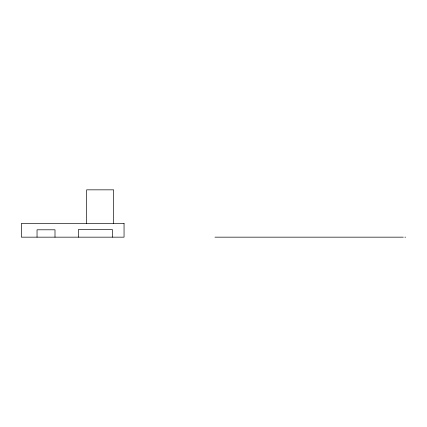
<?xml version="1.0" encoding="UTF-8"?>
<svg xmlns="http://www.w3.org/2000/svg" width="427" height="427" viewBox="0 0 427 427"><rect width="100%" height="100%" fill="white"/><g stroke="black" fill="none" stroke-linecap="round" stroke-linejoin="round"><path stroke-width="0.64" d="M214.952 237.161L403.323 237.161M404.876 237.161L405.65 237.161M113.625 223.454L113.625 189.839L86.633 189.839L86.633 223.454M112.381 237.161L112.381 229.534L78.397 229.534L78.397 237.161M54.998 237.161L54.998 229.801L37.037 229.801L37.037 237.161M124.049 223.454L21.35 223.454L21.35 237.161L124.049 237.161L124.049 223.454"/></g></svg>
